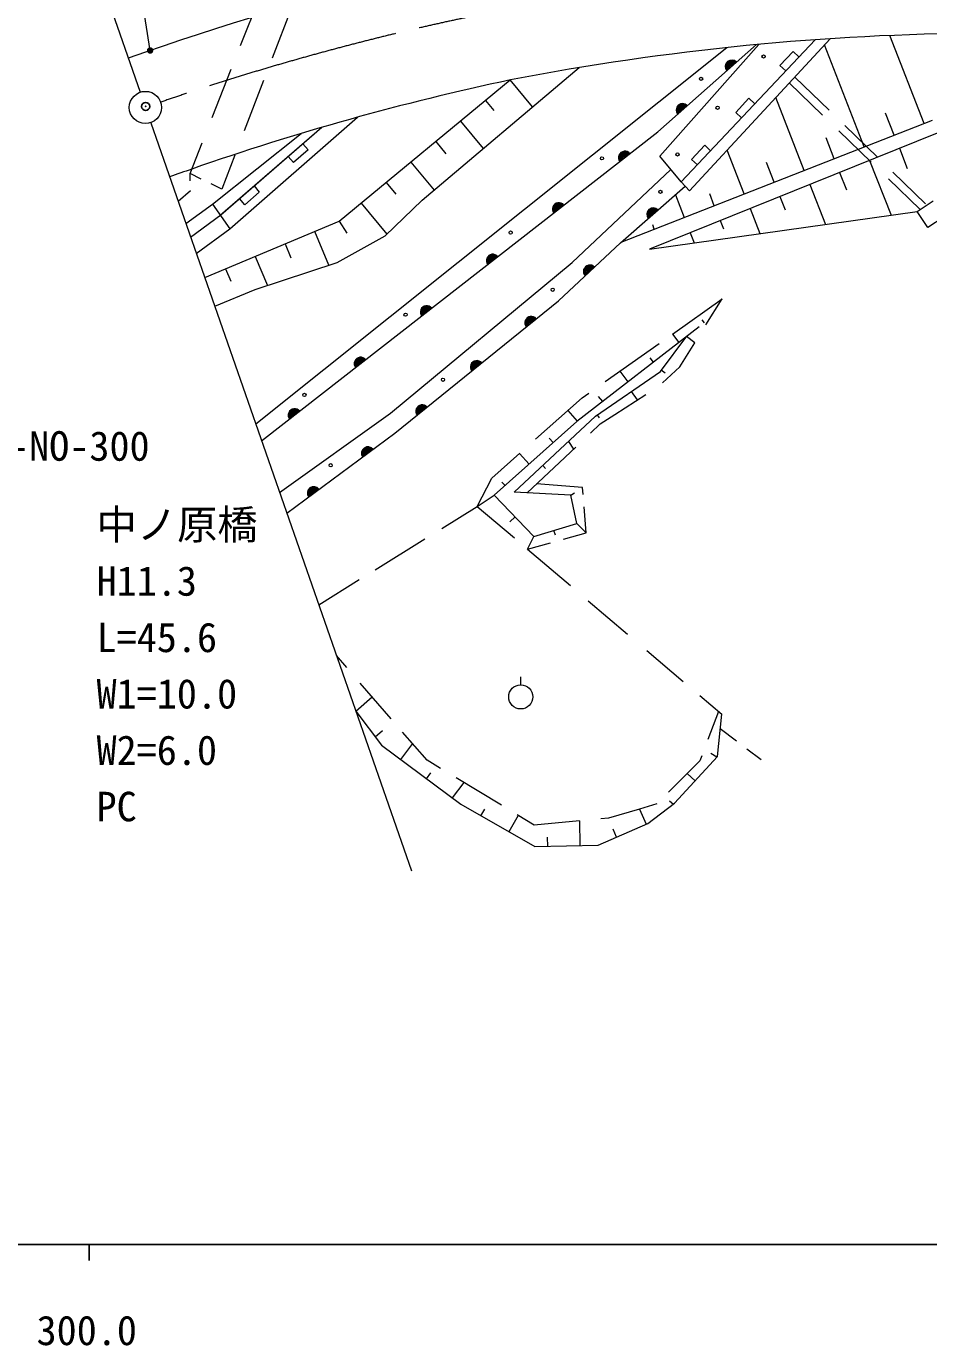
# Model space of a CAD drawing. Units: millimetres, scale not verified. Extents: x 40000 to 680000, y 20000 to 380000.
# Drawn here: x 364095 to 420112, y 198715 to 280587 of the extents above; entities that cross this region are included whole.
import ezdxf
from ezdxf.enums import TextEntityAlignment as Align

# ---------------------------------------------------------------- set-up
doc = ezdxf.new("R2010")
doc.units = ezdxf.units.MM
doc.header["$LTSCALE"] = 1000
doc.header["$PDMODE"] = 32
doc.header["$PDSIZE"] = 500
doc.linetypes.add('CHAIN', pattern=[18.5, 12, -1.5, 3.5, -1.5])
for name, color, linetype, lineweight in [('M-BGD', 7, 'Continuous', 13), ('M-BMK', 2, 'CHAIN', 13), ('M-BMK-SRVR', 3, 'Continuous', 13), ('M-STR-STR1', 1, 'Continuous', 13), ('M-STR-STRC', 7, 'Continuous', 13), ('M-TTL-BAND', 7, 'Continuous', 25)]:
    doc.layers.add(name, color=color, linetype=linetype, lineweight=lineweight)
doc.layers.add('M-OTRS', color=6, linetype='Continuous')
doc.styles.add('ＭＳ ゴシック', font='')
doc.styles.get('ＭＳ ゴシック').set_extended_font_data('MS Gothic')

# ---------------------------------------------------------------- blocks, each defined once
blk = doc.blocks.new('filled_dot')
at = {"color": 0, "linetype": 'Continuous', "lineweight": -2, "const_width": 1.25}
blk.add_lwpolyline([(-0.625, 0, 1), (0.625, 0, 1)], format="xyb", close=True, dxfattribs=at)

msp = doc.modelspace()

# ---------------------------------------------------------------- linework, layer by layer
at = {"layer": 'M-BGD'}
for p, q in [((380525, 281682), (379347, 278616)), ((419843, 274563), (417707, 280020)), ((378331, 255918), (407581, 279268)), ((403306, 274040), (409417, 279453)), ((403422, 272533), (409565, 279467)), ((413060, 279755), (404758, 270931)), ((413060, 279755), (404758, 270931)), ((405265, 270378), (413994, 279819)), ((416118, 273105), (413640, 279436)), ((410875, 278162), (411697, 279036)), ((411697, 279036), (412061, 278693)), ((388671, 269807), (398421, 278027)), ((411239, 277819), (410875, 278162)), ((378812, 277223), (377613, 274102)), ((383522, 268491), (394138, 277260)), ((395524, 275584), (394139, 277261)), ((411462, 277081), (413529, 275077)), ((411810, 277440), (413928, 275387)), ((392597, 275987), (393115, 275360)), ((408134, 275249), (408956, 276123)), ((408956, 276123), (409320, 275780)), ((412393, 271647), (410622, 276172)), ((408498, 274906), (408134, 275249)), ((417980, 273834), (417442, 275208)), ((376132, 268870), (382447, 274324)), ((376163, 268893), (382447, 274324)), ((376726, 268033), (384661, 274952)), ((391055, 274713), (392465, 273006)), ((401016, 267194), (420355, 274764)), ((422498, 274716), (402780, 266762)), ((414908, 274437), (416928, 272479)), ((375659, 269545), (381162, 273943)), ((378701, 254858), (403306, 274040)), ((414255, 272376), (413748, 273672)), ((414541, 274097), (416546, 272153)), ((381584, 272918), (380676, 272133)), ((381257, 273296), (381584, 272918)), ((389513, 273439), (390135, 272687)), ((405393, 272336), (406215, 273210)), ((406215, 273210), (406579, 272867)), ((408668, 270189), (407604, 272908)), ((418298, 273022), (418790, 271766)), ((377036, 272601), (376224, 270487)), ((380676, 272133), (380349, 272512)), ((387971, 272166), (389407, 270428)), ((404758, 270931), (403422, 272533)), ((405757, 271993), (405393, 272336)), ((410531, 270918), (410053, 272138)), ((416443, 272274), (417776, 268869)), ((374264, 270995), (374254, 271454)), ((374946, 271114), (374254, 271454)), ((397984, 265937), (404117, 271699)), ((414588, 271526), (415012, 270443)), ((417611, 271120), (419578, 269213)), ((417895, 271541), (419926, 269572)), ((373514, 269735), (374276, 270409)), ((376224, 270487), (375569, 270809)), ((378557, 270303), (377649, 269519)), ((378230, 270682), (378557, 270303)), ((386429, 270892), (387024, 270172)), ((400975, 267159), (405001, 270666)), ((404758, 270931), (405265, 270378)), ((406806, 269460), (406522, 270185)), ((412733, 270777), (413704, 268297)), ((373998, 268349), (375659, 269545)), ((375659, 269545), (376721, 268029)), ((377649, 269519), (377322, 269897)), ((384887, 269618), (386479, 267692)), ((386373, 267590), (388671, 269807)), ((404393, 270137), (404943, 268731)), ((410879, 270029), (411204, 269197)), ((419404, 269097), (420402, 269763)), ((374294, 267498), (376163, 268893)), ((402780, 266762), (419404, 269097)), ((409024, 269281), (409633, 267725)), ((420071, 268097), (419404, 269097)), ((421069, 268763), (420071, 268097)), ((374646, 266489), (376726, 268033)), ((375165, 264999), (383522, 268491)), ((382874, 265766), (382001, 267855)), ((383522, 268491), (383981, 267758)), ((403081, 268002), (402980, 268261)), ((405314, 267785), (405561, 267153)), ((407169, 268533), (407367, 268028)), ((380155, 267084), (380515, 266224)), ((383389, 265937), (386373, 267590)), ((397137, 263558), (400975, 267159)), ((378310, 266313), (379066, 264503)), ((376465, 265542), (376783, 264781)), ((378308, 264252), (383389, 265937)), ((386695, 256583), (397984, 265937)), ((375786, 263218), (378308, 264252)), ((404215, 261496), (407295, 263670)), ((406284, 262055), (407295, 263670)), ((386977, 255333), (397137, 263558)), ((406188, 262195), (406052, 262372)), ((405864, 261944), (398263, 256064)), ((403455, 259172), (405103, 261355)), ((404206, 261489), (404607, 260971)), ((405589, 260946), (405083, 261340)), ((400027, 258539), (403388, 260912)), ((404662, 259465), (405589, 260946)), ((403025, 259747), (402816, 260017)), ((399433, 256393), (403455, 259172)), ((400935, 259180), (401443, 258524)), ((403751, 259070), (403513, 259249)), ((403599, 258464), (404662, 259465)), ((402035, 257404), (401667, 257937)), ((395707, 254962), (398592, 257527)), ((398592, 257527), (399024, 257832)), ((399876, 257312), (399611, 257610)), ((400637, 256504), (402548, 257734)), ((379817, 251656), (386695, 256583)), ((394386, 251676), (399433, 256393)), ((397707, 256740), (398288, 256087)), ((399676, 256293), (399539, 256492)), ((399725, 255918), (400637, 256504)), ((398263, 256064), (393143, 251493)), ((399124, 255349), (399725, 255918)), ((380260, 250386), (386977, 255333)), ((396796, 254755), (396550, 255033)), ((397746, 254816), (398067, 254352)), ((392997, 252553), (394739, 254102)), ((395305, 253423), (394718, 254083)), ((395190, 251634), (398199, 254477)), ((396327, 253156), (396160, 253334)), ((392083, 250798), (392997, 252553)), ((393813, 252091), (393617, 252310)), ((398628, 251968), (395776, 252188)), ((392083, 250798), (393143, 251493)), ((393143, 251493), (395593, 248933)), ((397897, 251493), (394386, 251676)), ((397897, 251493), (398128, 251643)), ((398263, 249738), (397897, 251493)), ((398662, 251533), (398628, 251968)), ((389884, 249434), (392083, 250798)), ((392083, 250798), (394392, 248838)), ((398848, 249153), (398721, 250779)), ((394111, 249838), (394433, 250145)), ((395593, 248933), (398263, 249738)), ((398263, 249738), (398848, 249153)), ((395210, 248144), (395593, 248933)), ((396937, 249007), (396846, 249311)), ((397441, 248763), (398848, 249153)), ((385747, 246867), (388832, 248782)), ((395207, 248147), (397877, 245880)), ((395210, 248144), (396632, 248539)), ((382244, 244694), (384761, 246256)), ((398979, 244945), (401420, 242873)), ((383985, 240797), (383345, 241535)), ((402612, 241861), (404878, 239938)), ((394794, 239722), (394794, 240222)), ((386738, 237619), (384829, 239822)), ((384544, 238095), (385562, 238976)), ((405910, 239062), (407267, 237910)), ((384544, 238095), (386148, 235970)), ((407075, 238073), (406410, 236327)), ((407006, 235268), (407267, 237910)), ((385752, 236495), (386212, 236893)), ((388975, 235038), (387455, 236792)), ((407179, 237022), (408184, 236254)), ((386148, 235970), (391063, 232314)), ((388066, 236087), (387326, 235093)), ((389806, 234536), (388975, 235038)), ((405905, 235001), (403962, 233058)), ((404344, 232372), (407006, 235268)), ((406022, 235307), (405905, 235001)), ((406972, 235231), (406585, 235462)), ((408835, 235757), (409716, 235083)), ((388931, 233900), (389208, 234271)), ((405121, 234217), (405619, 233759)), ((391248, 233664), (390535, 232706)), ((393593, 232246), (390771, 233952)), ((391063, 232314), (395655, 229681)), ((392310, 231598), (392550, 232016)), ((402158, 232016), (400237, 231454)), ((403236, 232332), (402158, 232016)), ((402158, 232016), (402573, 231069)), ((402676, 231114), (404344, 232372)), ((404265, 232287), (404017, 232514)), ((394628, 231621), (394045, 230604)), ((395630, 231015), (394563, 231660)), ((398426, 231282), (395630, 231015)), ((398426, 231282), (398460, 229743)), ((399605, 229768), (402676, 231114)), ((400237, 231454), (399762, 231409)), ((396461, 229699), (396448, 230277)), ((400741, 230266), (400518, 230774)), ((395655, 229681), (399605, 229768))]:
    msp.add_line(p, q, dxfattribs=at)
for centre, radius in [((409862, 278719), 100), ((405988, 277332), 100), ((407007, 275538), 100), ((404520, 272643), 100), ((399830, 272398), 100), ((403459, 270318), 100), ((394162, 267790), 100), ((396772, 264242), 100), ((387637, 262693), 100), ((389961, 258656), 100), ((381357, 257718), 100), ((382988, 253354), 100), ((394789, 238976), 750)]:
    msp.add_circle(centre, radius, dxfattribs=at)
for centre, radius, start, end in [((424141, 127902), 160000, 83.46535, 109.61894), ((407889, 278100), 400, 41.53107, 221.53107), ((407889, 278100), 400, 41.53107, 221.53107), ((407889, 278100), 350, 41.53107, 221.53107), ((407889, 278100), 300, 41.53107, 221.53107), ((407889, 278100), 250, 41.53107, 221.53107), ((407889, 278100), 200, 41.53107, 221.53107), ((407889, 278100), 150, 41.53107, 221.53107), ((407889, 278100), 100, 41.53107, 221.53107), ((407889, 278100), 50, 41.53107, 221.53107), ((404833, 275393), 400, 41.53107, 221.53107), ((404833, 275393), 400, 41.53107, 221.53107), ((404833, 275393), 350, 41.53107, 221.53107), ((404833, 275393), 300, 41.53107, 221.53107), ((404833, 275393), 250, 41.53107, 221.53107), ((404833, 275393), 200, 41.53107, 221.53107), ((404833, 275393), 150, 41.53107, 221.53107), ((404833, 275393), 100, 41.53107, 221.53107), ((404833, 275393), 50, 41.53107, 221.53107), ((401255, 272442), 400, 37.94093, 217.94093), ((401255, 272442), 400, 37.94093, 217.94093), ((401255, 272442), 350, 37.94093, 217.94093), ((401255, 272442), 300, 37.94093, 217.94093), ((401255, 272442), 250, 37.94093, 217.94093), ((401255, 272442), 200, 37.94093, 217.94093), ((401255, 272442), 150, 37.94093, 217.94093), ((401255, 272442), 100, 37.94093, 217.94093), ((401255, 272442), 50, 37.94093, 217.94093), ((427238, 120721), 160000, 109.29659, 109.81936), ((397154, 269245), 400, 37.94093, 217.94093), ((397154, 269245), 400, 37.94093, 217.94093), ((397154, 269245), 350, 37.94093, 217.94093), ((397154, 269245), 300, 37.94093, 217.94093), ((397154, 269245), 250, 37.94093, 217.94093), ((397154, 269245), 200, 37.94093, 217.94093), ((397154, 269245), 150, 37.94093, 217.94093), ((397154, 269245), 100, 37.94093, 217.94093), ((397154, 269245), 50, 37.94093, 217.94093), ((403008, 268930), 400, 41.07169, 221.07169), ((403008, 268930), 400, 41.07169, 221.07169), ((403008, 268930), 350, 41.07169, 221.07169), ((403008, 268930), 300, 41.07169, 221.07169), ((403008, 268930), 250, 41.07169, 221.07169), ((403008, 268930), 200, 41.07169, 221.07169), ((403008, 268930), 150, 41.07169, 221.07169), ((403008, 268930), 100, 41.07169, 221.07169), ((403008, 268930), 50, 41.07169, 221.07169), ((393054, 266047), 400, 37.94093, 217.94093), ((393054, 266047), 400, 37.94093, 217.94093), ((393054, 266047), 350, 37.94093, 217.94093), ((393054, 266047), 300, 37.94093, 217.94093), ((393054, 266047), 250, 37.94093, 217.94093), ((393054, 266047), 200, 37.94093, 217.94093), ((393054, 266047), 150, 37.94093, 217.94093), ((393054, 266047), 100, 37.94093, 217.94093), ((393054, 266047), 50, 37.94093, 217.94093), ((399076, 265376), 400, 43.14966, 223.14966), ((399076, 265376), 400, 43.14966, 223.14966), ((399076, 265376), 350, 43.14966, 223.14966), ((399076, 265376), 300, 43.14966, 223.14966), ((399076, 265376), 250, 43.14966, 223.14966), ((399076, 265376), 200, 43.14966, 223.14966), ((399076, 265376), 150, 43.14966, 223.14966), ((399076, 265376), 100, 43.14966, 223.14966), ((399076, 265376), 50, 43.14966, 223.14966), ((388953, 262850), 400, 37.94093, 217.94093), ((388953, 262850), 400, 37.94093, 217.94093), ((388953, 262850), 350, 37.94093, 217.94093), ((388953, 262850), 300, 37.94093, 217.94093), ((388953, 262850), 250, 37.94093, 217.94093), ((388953, 262850), 200, 37.94093, 217.94093), ((388953, 262850), 150, 37.94093, 217.94093), ((388953, 262850), 100, 37.94093, 217.94093), ((388953, 262850), 50, 37.94093, 217.94093), ((395444, 262187), 400, 38.99099, 218.99099), ((395444, 262187), 400, 38.99099, 218.99099), ((395444, 262187), 350, 38.99099, 218.99099), ((395444, 262187), 300, 38.99099, 218.99099), ((395444, 262187), 250, 38.99099, 218.99099), ((395444, 262187), 200, 38.99099, 218.99099), ((395444, 262187), 150, 38.99099, 218.99099), ((395444, 262187), 100, 38.99099, 218.99099), ((395444, 262187), 50, 38.99099, 218.99099), ((384852, 259653), 400, 37.94093, 217.94093), ((384852, 259653), 400, 37.94093, 217.94093), ((384852, 259653), 350, 37.94093, 217.94093), ((384852, 259653), 300, 37.94093, 217.94093), ((384852, 259653), 250, 37.94093, 217.94093), ((384852, 259653), 200, 37.94093, 217.94093), ((384852, 259653), 150, 37.94093, 217.94093), ((384852, 259653), 100, 37.94093, 217.94093), ((384852, 259653), 50, 37.94093, 217.94093), ((392057, 259446), 400, 38.99099, 218.99099), ((392057, 259446), 400, 38.99099, 218.99099), ((392057, 259446), 350, 38.99099, 218.99099), ((392057, 259446), 300, 38.99099, 218.99099), ((392057, 259446), 250, 38.99099, 218.99099), ((392057, 259446), 200, 38.99099, 218.99099), ((392057, 259446), 150, 38.99099, 218.99099), ((392057, 259446), 100, 38.99099, 218.99099), ((392057, 259446), 50, 38.99099, 218.99099), ((388671, 256704), 400, 38.99099, 218.99099), ((388671, 256704), 400, 38.99099, 218.99099), ((380751, 256456), 400, 37.94093, 217.94093), ((380751, 256456), 400, 37.94093, 217.94093), ((380751, 256456), 350, 37.94093, 217.94093), ((380751, 256456), 300, 37.94093, 217.94093), ((380751, 256456), 250, 37.94093, 217.94093), ((380751, 256456), 200, 37.94093, 217.94093), ((380751, 256456), 150, 37.94093, 217.94093), ((380751, 256456), 100, 37.94093, 217.94093), ((380751, 256456), 50, 37.94093, 217.94093), ((388671, 256704), 350, 38.99099, 218.99099), ((388671, 256704), 300, 38.99099, 218.99099), ((388671, 256704), 250, 38.99099, 218.99099), ((388671, 256704), 200, 38.99099, 218.99099), ((388671, 256704), 150, 38.99099, 218.99099), ((388671, 256704), 100, 38.99099, 218.99099), ((388671, 256704), 50, 38.99099, 218.99099), ((385298, 254097), 400, 36.36774, 216.36774), ((385298, 254097), 400, 36.36774, 216.36774), ((385298, 254097), 350, 36.36774, 216.36774), ((385298, 254097), 300, 36.36774, 216.36774), ((385298, 254097), 250, 36.36774, 216.36774), ((385298, 254097), 200, 36.36774, 216.36774), ((385298, 254097), 150, 36.36774, 216.36774), ((385298, 254097), 100, 36.36774, 216.36774), ((385298, 254097), 50, 36.36774, 216.36774), ((381939, 251623), 400, 36.36774, 216.36774), ((381939, 251623), 400, 36.36774, 216.36774), ((381939, 251623), 350, 36.36774, 216.36774), ((381939, 251623), 300, 36.36774, 216.36774), ((381939, 251623), 250, 36.36774, 216.36774), ((381939, 251623), 200, 36.36774, 216.36774), ((381939, 251623), 150, 36.36774, 216.36774), ((381939, 251623), 100, 36.36774, 216.36774), ((381939, 251623), 50, 36.36774, 216.36774)]:
    msp.add_arc(centre, radius, start, end, dxfattribs=at)
at = {"layer": 'M-BMK'}
msp.add_arc((424508, 124597), 160000, 83.67722, 108.99534, dxfattribs=at)
at = {"layer": 'M-BMK-SRVR'}
for p, q in [((355000, 322845), (371156, 276500)), ((371814, 274611), (388001, 228180))]:
    msp.add_line(p, q, dxfattribs=at)
msp.add_circle((371485, 275556), 1000, dxfattribs=at)
at = {"layer": 'M-OTRS'}
msp.add_point((371503, 275616), dxfattribs=at)
at = {"layer": 'M-STR-STR1'}
for p, q in [((377394, 279410), (378559, 282362)), ((375625, 274928), (376810, 277931)), ((374254, 271454), (375004, 273352))]:
    msp.add_line(p, q, dxfattribs=at)
for centre, start, end in [((424480, 120163), 90.33686, 100.92539), ((427238, 120721), 101.93467, 109.29659)]:
    msp.add_arc(centre, 160000, start, end, dxfattribs=at)
at = {"layer": 'M-STR-STRC'}
msp.add_line((371776, 279091), (368509, 300168), dxfattribs=at)
at = {"layer": 'M-TTL-BAND'}
for p, q in [((40000, 205000), (579000, 205000)), ((368000, 205000), (368000, 204000))]:
    msp.add_line(p, q, dxfattribs=at)

# ---------------------------------------------------------------- block references
at = {"layer": 'M-STR-STRC', "xscale": 160, "yscale": 160, "rotation": 98.8}
msp.add_blockref('filled_dot', (371776, 279091), dxfattribs=at)

# ---------------------------------------------------------------- texts
at = {"layer": 'M-STR-STR1', "style": 'ＭＳ ゴシック'}
for s, p in [('14-NO-300', (360524, 253080)), ('中ノ原橋', (368451, 248204)), ('H11.3', (368451, 244704)), ('L=45.6', (368451, 241204)), ('W1=10.0', (368451, 237704)), ('W2=6.0', (368451, 234204)), ('PC', (368451, 230704))]:
    msp.add_text(s, height=1833, dxfattribs=at).set_placement(p, align=Align.BOTTOM_LEFT)
at = {"layer": 'M-TTL-BAND', "style": 'ＭＳ ゴシック'}
msp.add_text('300.0', height=1833, dxfattribs=at).set_placement((367844, 198195), align=Align.BOTTOM_CENTER)

doc.saveas('drawing.dxf')
